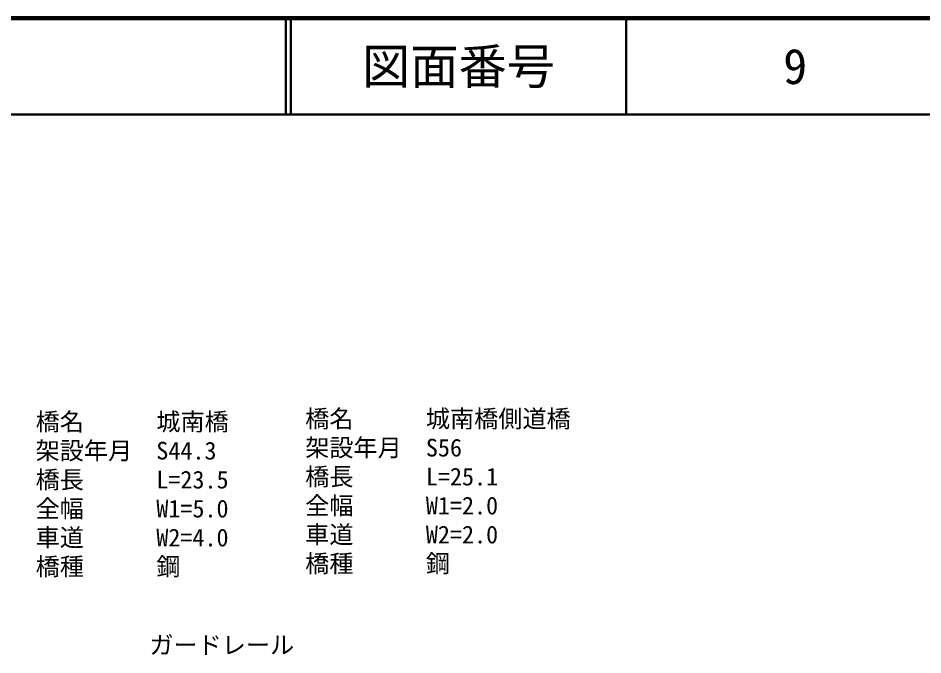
# Model space of a CAD drawing. Units: millimetres, scale not verified. Extents: x 40000 to 680000, y 20000 to 380000.
# Drawn here: x 481000 to 574726, y 314041 to 380000 of the extents above; entities that cross this region are included whole.
import ezdxf
from ezdxf.enums import TextEntityAlignment as Align

# ---------------------------------------------------------------- set-up
doc = ezdxf.new("R2010")
doc.units = ezdxf.units.MM
doc.header["$LTSCALE"] = 1000
for name, color, linetype, lineweight in [('M-STR-HTXT', 7, 'Continuous', 13), ('M-TTL', 2, 'Continuous', 140), ('M-TTL-LINE', 7, 'Continuous', 50)]:
    doc.layers.add(name, color=color, linetype=linetype, lineweight=lineweight)
doc.layers.add('M-TTL-TXT', color=7, linetype='Continuous')
doc.styles.add('ＭＳ ゴシック', font='')
doc.styles.get('ＭＳ ゴシック').set_extended_font_data('MS Gothic')

msp = doc.modelspace()

# ---------------------------------------------------------------- linework, layer by layer
at = {"layer": 'M-TTL'}
msp.add_line((680000, 380000), (40000, 380000), dxfattribs=at)
at = {"layer": 'M-TTL-LINE'}
for p, q in [((508747, 380000), (508747, 370000)), ((509247, 380000), (509247, 370000)), ((543997, 380000), (543997, 370000)), ((40000, 370000), (680000, 370000))]:
    msp.add_line(p, q, dxfattribs=at)

# ---------------------------------------------------------------- texts
at = {"layer": 'M-STR-HTXT', "style": 'ＭＳ ゴシック'}
for s, p in [('橋名\u3000\u3000\u3000城南橋', (482818, 336729)), ('橋名\u3000\u3000\u3000城南橋側道橋', (510740, 337041)), ('架設年月\u3000S56', (510740, 334041)), ('架設年月\u3000S44.3', (482818, 333729)), ('橋長\u3000\u3000\u3000L=25.1', (510740, 331041)), ('橋長\u3000\u3000\u3000L=23.5', (482818, 330729)), ('全幅\u3000\u3000\u3000W1=5.0', (482818, 327729)), ('全幅\u3000\u3000\u3000W1=2.0', (510740, 328041)), ('車道\u3000\u3000\u3000W2=4.0', (482818, 324729)), ('車道\u3000\u3000\u3000W2=2.0', (510740, 325041)), ('橋種\u3000\u3000\u3000鋼', (482818, 321729)), ('橋種\u3000\u3000\u3000鋼', (510740, 322041)), ('ガードレール', (494599, 313599))]:
    msp.add_text(s, height=1833, dxfattribs=at).set_placement(p, align=Align.BOTTOM_LEFT)
at = {"layer": 'M-TTL-TXT', "style": 'ＭＳ ゴシック'}
for s, p in [('図面番号', (526622, 375000)), ('9', (561497, 375000))]:
    msp.add_text(s, height=3666, dxfattribs=at).set_placement(p, align=Align.MIDDLE_CENTER)

doc.saveas('drawing.dxf')
